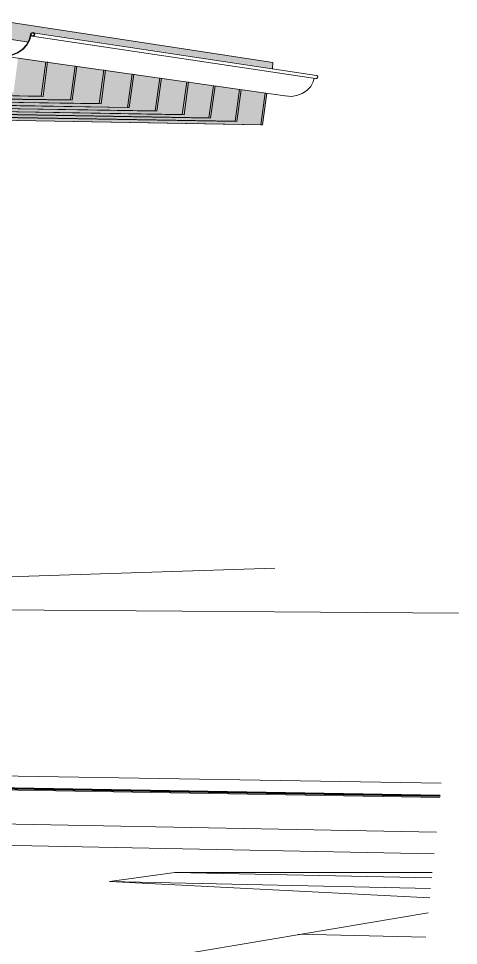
# Model space of a CAD drawing. Header units: inches. Extents: x 30764 to 30770, y -4780 to 4478.
# Drawn here: x 30769.5522 to 30769.6035, y 4477.6789 to 4477.787 of the extents above; entities that cross this region are included whole.
import ezdxf

# ---------------------------------------------------------------- set-up
doc = ezdxf.new("R2010")
doc.units = ezdxf.units.IN
doc.header["$MEASUREMENT"] = 0
doc.linetypes.add('Center 1_4_', pattern=[0.53125, 0.25, -0.09375, 0.09375, -0.09375])
doc.linetypes.add('Hidden', pattern=[0.28125, 0.1875, -0.09375])
for name, color, linetype, lineweight in [('A-FLOR-OTLN', 90, 'Continuous', 9), ('A-PROP-SBCK', 71, 'Hidden', 50), ('A-ROOF', 132, 'Continuous', 13), ('A-ROOF-OTLN', 132, 'Continuous', 9), ('C-TOPO', 7, 'Continuous', 9), ('Conc', 7, 'Continuous', 9), ('EOP-PR', 4, 'Continuous', 9), ('PAINT', 190, 'Continuous', 9), ('PROP', 3, 'Center 1_4_', 9), ('S-BEAM', 12, 'Continuous', 9)]:
    doc.layers.add(name, color=color, linetype=linetype, lineweight=lineweight)

msp = doc.modelspace()

# ---------------------------------------------------------------- hatches: boundary and pattern name
at = {"layer": 'A-ROOF', "lineweight": 5}
msp.add_hatch(color=256, dxfattribs=at).paths.add_polyline_path([(30769.58179, 4477.78114), (30769.58185, 4477.78183), (30769.54834, 4477.78696), (30769.54821, 4477.78496), (30769.54826, 4477.78495), (30769.55334, 4477.78421), (30769.5535, 4477.7845), (30769.55365, 4477.78512), (30769.55369, 4477.78512), (30769.55376, 4477.78524), (30769.55389, 4477.7853), (30769.55402, 4477.78532), (30769.55423, 4477.7853), (30769.58177, 4477.78115)], flags=0)
at = {"layer": 'S-BEAM', "lineweight": 5}
for points in [[(30769.5548, 4477.77791), (30769.55533, 4477.78192), (30769.55211, 4477.7824), (30769.55157, 4477.77835), (30769.49423, 4477.77925), (30769.49422, 4477.77918), (30769.49422, 4477.77917), (30769.49528, 4477.77904), (30769.49527, 4477.77885), (30769.55437, 4477.77791)], [(30769.55822, 4477.77746), (30769.55875, 4477.78143), (30769.5556, 4477.7819), (30769.55506, 4477.77789), (30769.49814, 4477.7788), (30769.49813, 4477.77874), (30769.4982, 4477.77871), (30769.49919, 4477.7786), (30769.49917, 4477.77841), (30769.55572, 4477.7775)], [(30769.56158, 4477.77703), (30769.56211, 4477.78096), (30769.55902, 4477.78142), (30769.55848, 4477.77745), (30769.50197, 4477.77836), (30769.50197, 4477.7783), (30769.50197, 4477.77829), (30769.50301, 4477.77816), (30769.503, 4477.77798), (30769.55914, 4477.77707)], [(30769.56487, 4477.7766), (30769.5654, 4477.78049), (30769.56237, 4477.78095), (30769.56184, 4477.77701), (30769.50574, 4477.77793), (30769.50573, 4477.77787), (30769.50573, 4477.77786), (30769.50677, 4477.77774), (30769.50676, 4477.77755), (30769.56249, 4477.77664)], [(30769.56811, 4477.77618), (30769.56863, 4477.78004), (30769.56565, 4477.78048), (30769.56513, 4477.77659), (30769.50943, 4477.7775), (30769.50943, 4477.77746), (30769.50942, 4477.77744), (30769.51046, 4477.77732), (30769.51044, 4477.77714), (30769.56596, 4477.77622)], [(30769.57127, 4477.77577), (30769.57179, 4477.77959), (30769.56887, 4477.77999), (30769.56835, 4477.77617), (30769.51305, 4477.77708), (30769.51305, 4477.77704), (30769.51305, 4477.77703), (30769.51407, 4477.77691), (30769.51406, 4477.77673), (30769.56899, 4477.77581)], [(30769.57438, 4477.77537), (30769.5749, 4477.77915), (30769.57203, 4477.77954), (30769.57152, 4477.77576), (30769.51661, 4477.77664), (30769.51661, 4477.77663), (30769.51763, 4477.77651), (30769.51761, 4477.77633), (30769.57215, 4477.7754)], [(30769.57743, 4477.77497), (30769.57795, 4477.77872), (30769.57514, 4477.77914), (30769.57462, 4477.77536), (30769.52001, 4477.77624), (30769.52111, 4477.77611), (30769.5211, 4477.77593), (30769.56611, 4477.77516)], [(30769.58043, 4477.77458), (30769.58094, 4477.7783), (30769.57818, 4477.77871), (30769.57767, 4477.77496), (30769.5235, 4477.77585), (30769.52454, 4477.77572), (30769.52452, 4477.77555), (30769.5783, 4477.77462)]]:
    msp.add_hatch(color=256, dxfattribs=at).paths.add_polyline_path(points, flags=0)
at = {"layer": 'S-BEAM'}
for points in [[(30769.55501, 4477.77788), (30769.55555, 4477.78189), (30769.55533, 4477.78192), (30769.5548, 4477.77791)], [(30769.55843, 4477.77743), (30769.55897, 4477.7814), (30769.55875, 4477.78143), (30769.55822, 4477.77746)], [(30769.56179, 4477.777), (30769.56232, 4477.78093), (30769.56211, 4477.78096), (30769.56158, 4477.77703)], [(30769.56508, 4477.77657), (30769.5656, 4477.78047), (30769.5654, 4477.78049), (30769.56487, 4477.7766)], [(30769.5683, 4477.77615), (30769.56883, 4477.78001), (30769.56863, 4477.78004), (30769.56811, 4477.77618)], [(30769.57147, 4477.77574), (30769.57199, 4477.77956), (30769.57179, 4477.77959), (30769.57127, 4477.77577)], [(30769.57457, 4477.77534), (30769.57509, 4477.77912), (30769.5749, 4477.77915), (30769.57438, 4477.77537)], [(30769.57762, 4477.77495), (30769.57813, 4477.77869), (30769.57795, 4477.77872), (30769.57743, 4477.77497), (30769.57749, 4477.77496)], [(30769.58061, 4477.77456), (30769.58112, 4477.77827), (30769.58094, 4477.7783), (30769.58043, 4477.77458)]]:
    msp.add_hatch(color=256, dxfattribs=at).paths.add_polyline_path(points, flags=0)

# ---------------------------------------------------------------- linework, layer by layer
at = {"layer": 'A-FLOR-OTLN'}
for p, q in [((30769.5704, 4477.68739), (30769.56277, 4477.68633)), ((30769.5704, 4477.68739), (30769.60044, 4477.68736)), ((30769.5704, 4477.68739), (30769.60038, 4477.68674)), ((30769.56277, 4477.68633), (30769.60014, 4477.68443)), ((30769.56277, 4477.68633), (30769.60025, 4477.68551))]:
    msp.add_line(p, q, dxfattribs=at)
at = {"layer": 'A-PROP-SBCK', "linetype": 'Continuous'}
msp.add_line((30769.52055, 4477.69772), (30769.60135, 4477.69633), dxfattribs=at)
at = {"layer": 'A-ROOF'}
for p, q in [((30769.54834, 4477.78696), (30769.58185, 4477.78183)), ((30769.58185, 4477.78183), (30769.58179, 4477.78113))]:
    msp.add_line(p, q, dxfattribs=at)
at = {"layer": 'A-ROOF-OTLN'}
for p, q in [((30769.55334, 4477.78421), (30769.54822, 4477.78496)), ((30769.55367, 4477.78496), (30769.55364, 4477.78493)), ((30769.55384, 4477.7849), (30769.55364, 4477.78493)), ((30769.55371, 4477.78494), (30769.55367, 4477.78496)), ((30769.55391, 4477.78492), (30769.55367, 4477.78496)), ((30769.5868, 4477.77995), (30769.55373, 4477.78489)), ((30769.55386, 4477.7853), (30769.58692, 4477.78033)), ((30769.5835, 4477.7779), (30769.55015, 4477.78262))]:
    msp.add_line(p, q, dxfattribs=at)
for points in [[(30769.54817, 4477.78496, 0), (30769.54821, 4477.78433, 0), (30769.54843, 4477.78375, 0), (30769.54882, 4477.78326, 0), (30769.54934, 4477.78289, 0), (30769.54998, 4477.78266, 0), (30769.55067, 4477.78259, 0), (30769.55139, 4477.78269, 0), (30769.55206, 4477.78295, 0), (30769.55266, 4477.78335, 0), (30769.55314, 4477.78387, 0), (30769.55346, 4477.78446, 0), (30769.55361, 4477.78509, 0)], [(30769.55356, 4477.78509, 0), (30769.55341, 4477.78447, 0), (30769.5531, 4477.78389, 0), (30769.55263, 4477.78338, 0), (30769.55204, 4477.78299, 0), (30769.55138, 4477.78273, 0), (30769.55068, 4477.78264, 0), (30769.54999, 4477.7827, 0), (30769.54937, 4477.78292, 0), (30769.54885, 4477.78329, 0), (30769.54847, 4477.78377, 0), (30769.54825, 4477.78434, 0), (30769.54822, 4477.78496, 0)], [(30769.55386, 4477.78531, 0), (30769.55381, 4477.78531, 0), (30769.55375, 4477.7853, 0), (30769.55369, 4477.78528, 0), (30769.55364, 4477.78524, 0), (30769.5536, 4477.7852, 0), (30769.55357, 4477.78515, 0), (30769.55356, 4477.78509, 0)], [(30769.55361, 4477.78509, 0), (30769.55362, 4477.78514, 0), (30769.55364, 4477.78518, 0), (30769.55367, 4477.78521, 0), (30769.55371, 4477.78524, 0), (30769.55376, 4477.78526, 0), (30769.5538, 4477.78527, 0)], [(30769.55364, 4477.78493, 0), (30769.55369, 4477.7849, 0), (30769.55374, 4477.78489, 0), (30769.5538, 4477.78489, 0), (30769.55386, 4477.7849, 0), (30769.55392, 4477.78493, 0), (30769.55397, 4477.78497, 0), (30769.554, 4477.78501, 0), (30769.55403, 4477.78506, 0), (30769.55404, 4477.78512, 0), (30769.55403, 4477.78517, 0), (30769.55401, 4477.78522, 0), (30769.55397, 4477.78526, 0), (30769.55392, 4477.78529, 0), (30769.55387, 4477.78531, 0)], [(30769.55385, 4477.78526, 0), (30769.5539, 4477.78525, 0), (30769.55393, 4477.78523, 0), (30769.55396, 4477.7852, 0), (30769.55398, 4477.78516, 0), (30769.55399, 4477.78512, 0), (30769.55398, 4477.78507, 0), (30769.55396, 4477.78503, 0), (30769.55394, 4477.785, 0), (30769.5539, 4477.78496, 0), (30769.55386, 4477.78494, 0), (30769.55381, 4477.78493, 0), (30769.55376, 4477.78493, 0), (30769.55375, 4477.78493, 0)], [(30769.58693, 4477.78033, 0), (30769.58698, 4477.78031, 0), (30769.58702, 4477.78029, 0), (30769.58706, 4477.78025, 0), (30769.58708, 4477.78021, 0), (30769.58708, 4477.78016, 0), (30769.58708, 4477.78011, 0), (30769.58705, 4477.78006, 0), (30769.58702, 4477.78002, 0), (30769.58698, 4477.77999, 0), (30769.58692, 4477.77996, 0), (30769.58687, 4477.77995, 0), (30769.58681, 4477.77995, 0), (30769.5868, 4477.77995, 0)], [(30769.58667, 4477.77998, 0), (30769.58655, 4477.77956, 0), (30769.58625, 4477.77903, 0), (30769.58581, 4477.77856, 0), (30769.58526, 4477.7782, 0), (30769.58464, 4477.77797, 0), (30769.58399, 4477.77788, 0), (30769.58335, 4477.77794, 0)]]:
    msp.add_polyline3d(points, dxfattribs=at)
at = {"layer": 'C-TOPO'}
msp.add_line((30769.6035, 4477.71763), (30769.52409, 4477.7182), dxfattribs=at)
at = {"layer": 'Conc'}
for p, q in [((30769.51943, 4477.69119), (30769.60066, 4477.68955)), ((30769.59996, 4477.68266), (30768.16319, 4477.4423))]:
    msp.add_line(p, q, dxfattribs=at)
at = {"layer": 'EOP-PR'}
for p, q in [((30769.52052, 4477.69753), (30769.60133, 4477.69614)), ((30769.60092, 4477.69207), (30769.51984, 4477.69361))]:
    msp.add_line(p, q, dxfattribs=at)
at = {"layer": 'PAINT'}
msp.add_line((30769.59968, 4477.67982), (30769.5848, 4477.68019), dxfattribs=at)
at = {"layer": 'PROP', "linetype": 'Continuous'}
for p, q in [((30769.58208, 4477.72286), (30769.52457, 4477.72102)), ((30769.52079, 4477.69912), (30769.60149, 4477.69779))]:
    msp.add_line(p, q, dxfattribs=at)
at = {"layer": 'S-BEAM'}
for p, q in [((30769.55533, 4477.78192), (30769.5548, 4477.77791)), ((30769.55501, 4477.77788), (30769.55555, 4477.78189)), ((30769.55875, 4477.78143), (30769.55822, 4477.77746)), ((30769.55843, 4477.77743), (30769.55897, 4477.7814)), ((30769.56211, 4477.78096), (30769.56158, 4477.77703)), ((30769.56179, 4477.777), (30769.56232, 4477.78093)), ((30769.5654, 4477.78049), (30769.56487, 4477.7766)), ((30769.56508, 4477.77657), (30769.5656, 4477.78047)), ((30769.56863, 4477.78004), (30769.56811, 4477.77618)), ((30769.5683, 4477.77615), (30769.56883, 4477.78001)), ((30769.57179, 4477.77959), (30769.57127, 4477.77577)), ((30769.57147, 4477.77574), (30769.57199, 4477.77956)), ((30769.5749, 4477.77915), (30769.57438, 4477.77537)), ((30769.57457, 4477.77534), (30769.57509, 4477.77912)), ((30769.49527, 4477.77885), (30769.5548, 4477.77791)), ((30769.49551, 4477.77882), (30769.55501, 4477.77788)), ((30769.49917, 4477.77841), (30769.55822, 4477.77746)), ((30769.49941, 4477.77838), (30769.55843, 4477.77743)), ((30769.503, 4477.77798), (30769.56158, 4477.77703)), ((30769.50327, 4477.77795), (30769.56179, 4477.777)), ((30769.57795, 4477.77873), (30769.57743, 4477.77497)), ((30769.57762, 4477.77495), (30769.57813, 4477.7787)), ((30769.58094, 4477.7783), (30769.58043, 4477.77458)), ((30769.58061, 4477.77456), (30769.58112, 4477.77827)), ((30769.50676, 4477.77755), (30769.56487, 4477.7766)), ((30769.50699, 4477.77753), (30769.56508, 4477.77657)), ((30769.51044, 4477.77714), (30769.56811, 4477.77618)), ((30769.51067, 4477.77711), (30769.5683, 4477.77615)), ((30769.5548, 4477.77791), (30769.55501, 4477.77788)), ((30769.55822, 4477.77746), (30769.55843, 4477.77743)), ((30769.56158, 4477.77703), (30769.56179, 4477.777)), ((30769.51406, 4477.77673), (30769.57127, 4477.77577)), ((30769.51428, 4477.7767), (30769.57147, 4477.77574)), ((30769.51761, 4477.77633), (30769.57438, 4477.77537)), ((30769.51783, 4477.7763), (30769.57457, 4477.77534)), ((30769.5211, 4477.77593), (30769.57743, 4477.77497)), ((30769.52131, 4477.77591), (30769.57762, 4477.77495)), ((30769.56487, 4477.7766), (30769.56508, 4477.77657)), ((30769.56811, 4477.77618), (30769.5683, 4477.77615)), ((30769.52452, 4477.77555), (30769.58043, 4477.77458)), ((30769.52473, 4477.77552), (30769.58061, 4477.77456)), ((30769.57127, 4477.77577), (30769.57147, 4477.77574)), ((30769.57438, 4477.77537), (30769.57457, 4477.77534)), ((30769.57743, 4477.77497), (30769.57762, 4477.77495)), ((30769.58043, 4477.77458), (30769.58061, 4477.77456))]:
    msp.add_line(p, q, dxfattribs=at)

doc.saveas('drawing.dxf')
